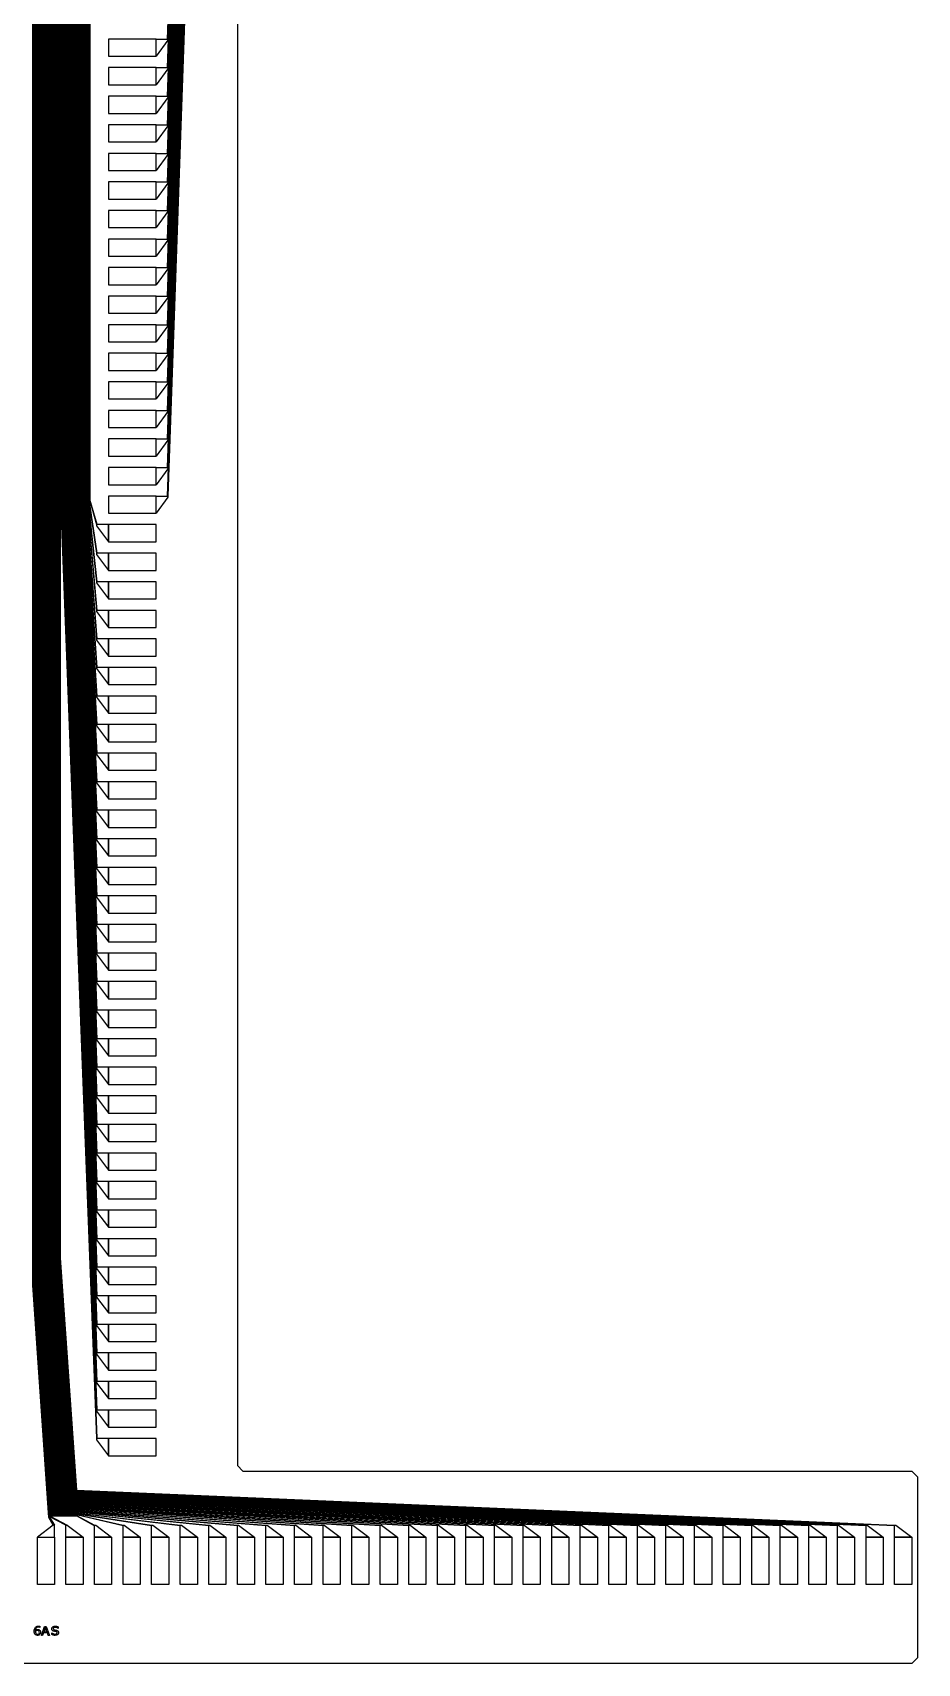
# Model space of a CAD drawing. Header units: inches. Extents: x 106592 to 209533, y 57057 to 74911.
# Drawn here: x 183288 to 186434, y 57278 to 63079 of the extents above; entities that cross this region are included whole.
import ezdxf

# ---------------------------------------------------------------- set-up
doc = ezdxf.new("R2010")
doc.units = ezdxf.units.IN
doc.header["$MEASUREMENT"] = 0
for name, color, linetype in [('metal', 221, 'Continuous'), ('nitride window', 40, 'Continuous'), ('profile', 140, 'Continuous')]:
    doc.layers.add(name, color=color, linetype=linetype)

msp = doc.modelspace()

# ---------------------------------------------------------------- linework, layer by layer
at = {"layer": 'metal'}
for points in [[(183290.3, 58721.4), (183288.7, 58721.4), (183288.7, 68021.4), (183290.3, 68021.4)], [(183293.5, 58721.4), (183291.9, 58721.4), (183291.9, 68021.4), (183293.5, 68021.4)], [(183296.7, 58721.4), (183295.1, 58721.4), (183295.1, 68021.4), (183296.7, 68021.4)], [(183299.9, 58721.4), (183298.3, 58721.4), (183298.3, 68021.4), (183299.9, 68021.4)], [(183303.1, 58721.4), (183301.5, 58721.4), (183301.5, 68021.4), (183303.1, 68021.4)], [(183306.3, 58721.4), (183304.7, 58721.4), (183304.7, 68021.4), (183306.3, 68021.4)], [(183309.5, 58721.4), (183307.9, 58721.4), (183307.9, 68021.4), (183309.5, 68021.4)], [(183312.7, 58721.4), (183311.1, 58721.4), (183311.1, 68021.4), (183312.7, 68021.4)], [(183315.9, 58721.4), (183314.3, 58721.4), (183314.3, 68021.4), (183315.9, 68021.4)], [(183319.1, 58721.4), (183317.5, 58721.4), (183317.5, 68021.4), (183319.1, 68021.4)], [(183322.3, 58721.4), (183320.7, 58721.4), (183320.7, 68021.4), (183322.3, 68021.4)], [(183325.5, 58721.4), (183323.9, 58721.4), (183323.9, 68021.4), (183325.5, 68021.4)], [(183328.7, 58721.4), (183327.1, 58721.4), (183327.1, 68021.4), (183328.7, 68021.4)], [(183331.9, 58721.4), (183330.3, 58721.4), (183330.3, 68021.4), (183331.9, 68021.4)], [(183335.1, 58721.4), (183333.5, 58721.4), (183333.5, 68021.4), (183335.1, 68021.4)], [(183338.3, 58721.4), (183336.7, 58721.4), (183336.7, 68021.4), (183338.3, 68021.4)], [(183341.5, 58721.4), (183339.9, 58721.4), (183339.9, 68021.4), (183341.5, 68021.4)], [(183344.7, 58721.4), (183343.1, 58721.4), (183343.1, 68021.4), (183344.7, 68021.4)], [(183347.9, 58721.4), (183346.3, 58721.4), (183346.3, 68021.4), (183347.9, 68021.4)], [(183351.1, 58721.4), (183349.5, 58721.4), (183349.5, 68021.4), (183351.1, 68021.4)], [(183354.3, 58721.4), (183352.7, 58721.4), (183352.7, 68021.4), (183354.3, 68021.4)], [(183357.5, 58721.4), (183355.9, 58721.4), (183355.9, 68021.4), (183357.5, 68021.4)], [(183360.7, 58721.4), (183359.1, 58721.4), (183359.1, 68021.4), (183360.7, 68021.4)], [(183363.9, 58721.4), (183362.3, 58721.4), (183362.3, 68021.4), (183363.9, 68021.4)], [(183367.1, 58721.4), (183365.5, 58721.4), (183365.5, 68021.4), (183367.1, 68021.4)], [(183370.3, 58721.4), (183368.7, 58721.4), (183368.7, 68021.4), (183370.3, 68021.4)], [(183373.5, 58721.4), (183371.9, 58721.4), (183371.9, 68021.4), (183373.5, 68021.4)], [(183376.7, 58721.4), (183375.1, 58721.4), (183375.1, 68021.4), (183376.7, 68021.4)], [(183379.9, 58721.4), (183378.3, 58721.4), (183378.3, 68021.4), (183379.9, 68021.4)], [(183383.1, 58721.4), (183381.5, 58721.4), (183381.5, 68021.4), (183383.1, 68021.4)], [(183386.3, 58721.4), (183384.7, 58721.4), (183384.7, 68021.4), (183386.3, 68021.4)], [(183389.5, 61418.7), (183387.9, 61418.7), (183387.9, 68021.4), (183389.5, 68021.4)], [(183392.7, 61418.7), (183391.1, 61418.7), (183391.1, 68021.4), (183392.7, 68021.4)], [(183395.9, 61418.7), (183394.3, 61418.7), (183394.3, 68021.4), (183395.9, 68021.4)], [(183399.1, 61418.7), (183397.5, 61418.7), (183397.5, 68021.4), (183399.1, 68021.4)], [(183402.3, 61418.7), (183400.7, 61418.7), (183400.7, 68021.4), (183402.3, 68021.4)], [(183405.5, 61418.7), (183403.9, 61418.7), (183403.9, 68021.4), (183405.5, 68021.4)], [(183408.7, 61418.7), (183407.1, 61418.7), (183407.1, 68021.4), (183408.7, 68021.4)], [(183411.9, 61418.7), (183410.3, 61418.7), (183410.3, 68021.4), (183411.9, 68021.4)], [(183415.1, 61418.7), (183413.5, 61418.7), (183413.5, 68021.4), (183415.1, 68021.4)], [(183418.3, 61418.7), (183416.7, 61418.7), (183416.7, 68021.4), (183418.3, 68021.4)], [(183421.5, 61418.7), (183419.9, 61418.7), (183419.9, 68021.4), (183421.5, 68021.4)], [(183424.7, 61418.7), (183423.1, 61418.7), (183423.1, 68021.4), (183424.7, 68021.4)], [(183427.9, 61418.7), (183426.3, 61418.7), (183426.3, 68021.4), (183427.9, 68021.4)], [(183431.1, 61418.7), (183429.5, 61418.7), (183429.5, 68021.4), (183431.1, 68021.4)], [(183434.3, 61418.7), (183432.7, 61418.7), (183432.7, 68021.4), (183434.3, 68021.4)], [(183437.5, 61418.7), (183435.9, 61418.7), (183435.9, 68021.4), (183437.5, 68021.4)], [(183440.7, 61418.7), (183439.1, 61418.7), (183439.1, 68021.4), (183440.7, 68021.4)], [(183443.9, 61418.7), (183442.3, 61418.7), (183442.3, 68021.4), (183443.9, 68021.4)], [(183447.1, 61418.7), (183445.5, 61418.7), (183445.5, 68021.4), (183447.1, 68021.4)], [(183450.3, 61418.7), (183448.7, 61418.7), (183448.7, 68021.4), (183450.3, 68021.4)], [(183453.5, 61418.7), (183451.9, 61418.7), (183451.9, 68021.4), (183453.5, 68021.4)], [(183456.7, 61418.7), (183455.1, 61418.7), (183455.1, 68021.4), (183456.7, 68021.4)], [(183459.9, 61418.7), (183458.3, 61418.7), (183458.3, 68021.4), (183459.9, 68021.4)], [(183463.1, 61418.7), (183461.5, 61418.7), (183461.5, 68021.4), (183463.1, 68021.4)], [(183466.3, 61418.7), (183464.7, 61418.7), (183464.7, 68021.4), (183466.3, 68021.4)], [(183469.5, 61418.7), (183467.9, 61418.7), (183467.9, 68021.4), (183469.5, 68021.4)], [(183472.7, 61418.7), (183471.1, 61418.7), (183471.1, 68021.4), (183472.7, 68021.4)], [(183475.9, 61418.7), (183474.3, 61418.7), (183474.3, 68021.4), (183475.9, 68021.4)], [(183479.1, 61418.7), (183477.5, 61418.7), (183477.5, 68021.4), (183479.1, 68021.4)], [(183482.3, 61418.7), (183480.7, 61418.7), (183480.7, 68021.4), (183482.3, 68021.4)], [(183485.5, 61418.7), (183483.9, 61418.7), (183483.9, 68021.4), (183485.5, 68021.4)], [(183488.7, 61418.7), (183487.1, 61418.7), (183487.1, 68021.4), (183488.7, 68021.4)], [(183491.9, 61418.7), (183490.3, 61418.7), (183490.3, 68021.4), (183491.9, 68021.4)], [(183962.6, 67921.4), (183964.2, 67921.4), (183769.5, 62446.7), (183767.3, 62446.7)], [(183769.5, 62548.3), (183767.3, 62548.3), (183959.4, 67921.4), (183961, 67921.4)], [(183956.2, 67921.4), (183957.8, 67921.4), (183769.5, 62649.9), (183767.3, 62649.9)], [(183769.5, 62751.5), (183767.3, 62751.5), (183953, 67921.4), (183954.6, 67921.4)], [(183769.5, 62853.1), (183767.3, 62853.1), (183949.8, 67921.4), (183951.4, 67921.4)], [(183946.6, 67921.4), (183948.2, 67921.4), (183769.5, 62954.7), (183767.3, 62954.7)], [(183965.8, 67921.4), (183967.4, 67921.4), (183769.5, 62345.1), (183767.3, 62345.1)], [(183969, 67921.4), (183970.6, 67921.4), (183769.5, 62243.5), (183767.3, 62243.5)], [(183994.6, 67921.4), (183996.2, 67921.4), (183769.5, 61430.7), (183767.3, 61430.7)], [(183991.4, 67921.4), (183993, 67921.4), (183769.5, 61532.3), (183767.3, 61532.3)], [(183972.2, 67921.4), (183973.8, 67921.4), (183769.5, 62141.9), (183767.3, 62141.9)], [(183769.5, 62040.3), (183767.3, 62040.3), (183975.4, 67921.4), (183977, 67921.4)], [(183769.5, 61938.7), (183767.3, 61938.7), (183978.6, 67921.4), (183980.2, 67921.4)], [(183981.8, 67921.4), (183983.4, 67921.4), (183769.5, 61837.1), (183767.3, 61837.1)], [(183769.5, 61735.5), (183767.3, 61735.5), (183985, 67921.4), (183986.6, 67921.4)], [(183988.2, 67921.4), (183989.8, 67921.4), (183769.5, 61633.9), (183767.3, 61633.9)], [(183943.4, 67921.4), (183945, 67921.4), (183769.5, 63056.3), (183767.3, 63056.3)], [(183727.1, 63056.3), (183557.8, 63056.3), (183557.8, 62995.4), (183727.1, 62995.4)], [(183727.1, 62995.4), (183727.1, 63056.3), (183769.5, 63056.3), (183769.5, 63052.1), (183727.1, 62995.4)], [(183727.1, 62954.7), (183557.8, 62954.7), (183557.8, 62893.8), (183727.1, 62893.8)], [(183727.1, 62893.8), (183727.1, 62954.7), (183769.5, 62954.7), (183769.5, 62950.5), (183727.1, 62893.8)], [(183727.1, 62853.1), (183557.8, 62853.1), (183557.8, 62792.2), (183727.1, 62792.2)], [(183727.1, 62792.2), (183727.1, 62853.1), (183769.5, 62853.1), (183769.5, 62848.9), (183727.1, 62792.2)], [(183727.1, 62751.5), (183557.8, 62751.5), (183557.8, 62690.6), (183727.1, 62690.6)], [(183727.1, 62690.6), (183727.1, 62751.5), (183769.5, 62751.5), (183769.5, 62747.3), (183727.1, 62690.6)], [(183727.1, 62649.9), (183557.8, 62649.9), (183557.8, 62588.9), (183727.1, 62588.9)], [(183727.1, 62588.9), (183727.1, 62649.9), (183769.5, 62649.9), (183769.5, 62645.7), (183727.1, 62588.9)], [(183727.1, 62548.3), (183557.8, 62548.3), (183557.8, 62487.3), (183727.1, 62487.3)], [(183727.1, 62487.3), (183727.1, 62548.3), (183769.5, 62548.3), (183769.5, 62544.1), (183727.1, 62487.3)], [(183727.1, 62446.7), (183557.8, 62446.7), (183557.8, 62385.7), (183727.1, 62385.7)], [(183727.1, 62385.7), (183727.1, 62446.7), (183769.5, 62446.7), (183769.5, 62442.5), (183727.1, 62385.7)], [(183727.1, 62345.1), (183557.8, 62345.1), (183557.8, 62284.1), (183727.1, 62284.1)], [(183727.1, 62284.1), (183727.1, 62345.1), (183769.5, 62345.1), (183769.5, 62340.9), (183727.1, 62284.1)], [(183727.1, 62243.5), (183557.8, 62243.5), (183557.8, 62182.5), (183727.1, 62182.5)], [(183727.1, 62182.5), (183727.1, 62243.5), (183769.5, 62243.5), (183769.5, 62239.3), (183727.1, 62182.5)], [(183727.1, 62141.9), (183557.8, 62141.9), (183557.8, 62080.9), (183727.1, 62080.9)], [(183727.1, 62080.9), (183727.1, 62141.9), (183769.5, 62141.9), (183769.5, 62137.7), (183727.1, 62080.9)], [(183727.1, 62040.3), (183557.8, 62040.3), (183557.8, 61979.3), (183727.1, 61979.3)], [(183727.1, 61979.3), (183727.1, 62040.3), (183769.5, 62040.3), (183769.5, 62036.1), (183727.1, 61979.3)], [(183727.1, 61938.7), (183557.8, 61938.7), (183557.8, 61877.7), (183727.1, 61877.7)], [(183727.1, 61877.7), (183727.1, 61938.7), (183769.5, 61938.7), (183769.5, 61934.5), (183727.1, 61877.7)], [(183727.1, 61837.1), (183557.8, 61837.1), (183557.8, 61776.1), (183727.1, 61776.1)], [(183727.1, 61776.1), (183727.1, 61837.1), (183769.5, 61837.1), (183769.5, 61832.8), (183727.1, 61776.1)], [(183727.1, 61735.5), (183557.8, 61735.5), (183557.8, 61674.5), (183727.1, 61674.5)], [(183727.1, 61674.5), (183727.1, 61735.5), (183769.5, 61735.5), (183769.5, 61731.2), (183727.1, 61674.5)], [(183727.1, 61633.9), (183557.8, 61633.9), (183557.8, 61572.9), (183727.1, 61572.9)], [(183727.1, 61572.9), (183727.1, 61633.9), (183769.5, 61633.9), (183769.5, 61629.6), (183727.1, 61572.9)], [(183727.1, 61532.3), (183557.8, 61532.3), (183557.8, 61471.3), (183727.1, 61471.3)], [(183727.1, 61471.3), (183727.1, 61532.3), (183769.5, 61532.3), (183769.5, 61528), (183727.1, 61471.3)], [(183389.5, 61418.7), (183387.9, 61418.7), (183515.4, 58077.7), (183517.6, 58077.7)], [(183392.7, 61418.7), (183391.1, 61418.7), (183515.4, 58179.3), (183517.6, 58179.3)], [(183395.9, 61418.7), (183394.3, 61418.7), (183515.4, 58280.9), (183517.6, 58280.9)], [(183399.1, 61418.7), (183397.5, 61418.7), (183515.4, 58382.5), (183517.6, 58382.5)], [(183515.4, 58484.1), (183517.6, 58484.1), (183402.3, 61418.7), (183400.7, 61418.7)], [(183405.5, 61418.7), (183403.9, 61418.7), (183515.4, 58585.8), (183517.6, 58585.8)], [(183515.4, 58687.4), (183517.6, 58687.4), (183408.7, 61418.7), (183407.1, 61418.7)], [(183515.4, 58789), (183517.6, 58789), (183411.9, 61418.7), (183410.3, 61418.7)], [(183415.1, 61418.7), (183413.5, 61418.7), (183515.4, 58890.6), (183517.6, 58890.6)], [(183418.3, 61418.7), (183416.7, 61418.7), (183515.4, 58992.2), (183517.6, 58992.2)], [(183421.5, 61418.7), (183419.9, 61418.7), (183515.4, 59093.8), (183517.6, 59093.8)], [(183424.7, 61418.7), (183423.1, 61418.7), (183515.4, 59195.4), (183517.6, 59195.4)], [(183515.4, 59297), (183517.6, 59297), (183427.9, 61418.7), (183426.3, 61418.7)], [(183431.1, 61418.7), (183429.5, 61418.7), (183515.4, 59398.6), (183517.6, 59398.6)], [(183515.4, 59500.2), (183517.6, 59500.2), (183434.3, 61418.7), (183432.7, 61418.7)], [(183515.4, 59601.8), (183517.6, 59601.8), (183437.5, 61418.7), (183435.9, 61418.7)], [(183440.7, 61418.7), (183439.1, 61418.7), (183515.4, 59703.4), (183517.6, 59703.4)], [(183443.9, 61418.7), (183442.3, 61418.7), (183515.4, 59805), (183517.6, 59805)], [(183447.1, 61418.7), (183445.5, 61418.7), (183515.4, 59906.6), (183517.6, 59906.6)], [(183450.3, 61418.7), (183448.7, 61418.7), (183515.4, 60008.2), (183517.6, 60008.2)], [(183515.4, 60109.8), (183517.6, 60109.8), (183453.5, 61418.7), (183451.9, 61418.7)], [(183456.7, 61418.7), (183455.1, 61418.7), (183515.4, 60211.4), (183517.6, 60211.4)], [(183515.4, 60313), (183517.6, 60313), (183459.9, 61418.7), (183458.3, 61418.7)], [(183515.4, 60414.6), (183517.6, 60414.6), (183463.1, 61418.7), (183461.5, 61418.7)], [(183466.3, 61418.7), (183464.7, 61418.7), (183515.4, 60516.2), (183517.6, 60516.2)], [(183469.5, 61418.7), (183467.9, 61418.7), (183515.4, 60617.8), (183517.6, 60617.8)], [(183472.7, 61418.7), (183471.1, 61418.7), (183515.4, 60719.4), (183517.6, 60719.4)], [(183475.9, 61418.7), (183474.3, 61418.7), (183515.4, 60821), (183517.6, 60821)], [(183515.4, 60922.6), (183517.6, 60922.6), (183479.1, 61418.7), (183477.5, 61418.7)], [(183482.3, 61418.7), (183480.7, 61418.7), (183515.4, 61024.2), (183517.6, 61024.2)], [(183515.4, 61125.9), (183517.6, 61125.9), (183485.5, 61418.7), (183483.9, 61418.7)], [(183515.4, 61227.5), (183517.6, 61227.5), (183488.7, 61418.7), (183487.1, 61418.7)], [(183491.9, 61418.7), (183490.3, 61418.7), (183515.4, 61329.1), (183517.6, 61329.1)], [(183727.1, 61430.7), (183557.8, 61430.7), (183557.8, 61369.7), (183727.1, 61369.7)], [(183727.1, 61369.7), (183727.1, 61430.7), (183769.5, 61430.7), (183769.5, 61426.4), (183727.1, 61369.7)], [(183557.8, 61268.1), (183557.8, 61329.1), (183515.4, 61329.1), (183515.4, 61324.8), (183557.8, 61268.1)], [(183727.1, 61329.1), (183557.8, 61329.1), (183557.8, 61268.1), (183727.1, 61268.1)], [(183557.8, 61166.5), (183557.8, 61227.5), (183515.4, 61227.5), (183515.4, 61223.2), (183557.8, 61166.5)], [(183727.1, 61227.5), (183557.8, 61227.5), (183557.8, 61166.5), (183727.1, 61166.5)], [(183557.8, 61064.9), (183557.8, 61125.9), (183515.4, 61125.9), (183515.4, 61121.6), (183557.8, 61064.9)], [(183727.1, 61125.9), (183557.8, 61125.9), (183557.8, 61064.9), (183727.1, 61064.9)], [(183557.8, 60963.3), (183557.8, 61024.2), (183515.4, 61024.2), (183515.4, 61020), (183557.8, 60963.3)], [(183727.1, 61024.2), (183557.8, 61024.2), (183557.8, 60963.3), (183727.1, 60963.3)], [(183557.8, 60861.7), (183557.8, 60922.6), (183515.4, 60922.6), (183515.4, 60918.4), (183557.8, 60861.7)], [(183727.1, 60922.6), (183557.8, 60922.6), (183557.8, 60861.7), (183727.1, 60861.7)], [(183557.8, 60760.1), (183557.8, 60821), (183515.4, 60821), (183515.4, 60816.8), (183557.8, 60760.1)], [(183727.1, 60821), (183557.8, 60821), (183557.8, 60760.1), (183727.1, 60760.1)], [(183557.8, 60658.5), (183557.8, 60719.4), (183515.4, 60719.4), (183515.4, 60715.2), (183557.8, 60658.5)], [(183727.1, 60719.4), (183557.8, 60719.4), (183557.8, 60658.5), (183727.1, 60658.5)], [(183557.8, 60556.9), (183557.8, 60617.8), (183515.4, 60617.8), (183515.4, 60613.6), (183557.8, 60556.9)], [(183727.1, 60617.8), (183557.8, 60617.8), (183557.8, 60556.9), (183727.1, 60556.9)], [(183557.8, 60455.3), (183557.8, 60516.2), (183515.4, 60516.2), (183515.4, 60512), (183557.8, 60455.3)], [(183727.1, 60516.2), (183557.8, 60516.2), (183557.8, 60455.3), (183727.1, 60455.3)], [(183557.8, 60353.7), (183557.8, 60414.6), (183515.4, 60414.6), (183515.4, 60410.4), (183557.8, 60353.7)], [(183727.1, 60414.6), (183557.8, 60414.6), (183557.8, 60353.7), (183727.1, 60353.7)], [(183557.8, 60252.1), (183557.8, 60313), (183515.4, 60313), (183515.4, 60308.8), (183557.8, 60252.1)], [(183727.1, 60313), (183557.8, 60313), (183557.8, 60252.1), (183727.1, 60252.1)], [(183557.8, 60150.5), (183557.8, 60211.4), (183515.4, 60211.4), (183515.4, 60207.2), (183557.8, 60150.5)], [(183727.1, 60211.4), (183557.8, 60211.4), (183557.8, 60150.5), (183727.1, 60150.5)], [(183557.8, 60048.8), (183557.8, 60109.8), (183515.4, 60109.8), (183515.4, 60105.6), (183557.8, 60048.8)], [(183727.1, 60109.8), (183557.8, 60109.8), (183557.8, 60048.8), (183727.1, 60048.8)], [(183557.8, 59947.2), (183557.8, 60008.2), (183515.4, 60008.2), (183515.4, 60004), (183557.8, 59947.2)], [(183727.1, 60008.2), (183557.8, 60008.2), (183557.8, 59947.2), (183727.1, 59947.2)], [(183557.8, 59845.6), (183557.8, 59906.6), (183515.4, 59906.6), (183515.4, 59902.4), (183557.8, 59845.6)], [(183727.1, 59906.6), (183557.8, 59906.6), (183557.8, 59845.6), (183727.1, 59845.6)], [(183557.8, 59744), (183557.8, 59805), (183515.4, 59805), (183515.4, 59800.8), (183557.8, 59744)], [(183727.1, 59805), (183557.8, 59805), (183557.8, 59744), (183727.1, 59744)], [(183557.8, 59642.4), (183557.8, 59703.4), (183515.4, 59703.4), (183515.4, 59699.2), (183557.8, 59642.4)], [(183727.1, 59703.4), (183557.8, 59703.4), (183557.8, 59642.4), (183727.1, 59642.4)], [(183557.8, 59540.8), (183557.8, 59601.8), (183515.4, 59601.8), (183515.4, 59597.6), (183557.8, 59540.8)], [(183727.1, 59601.8), (183557.8, 59601.8), (183557.8, 59540.8), (183727.1, 59540.8)], [(183557.8, 59439.2), (183557.8, 59500.2), (183515.4, 59500.2), (183515.4, 59496), (183557.8, 59439.2)], [(183727.1, 59500.2), (183557.8, 59500.2), (183557.8, 59439.2), (183727.1, 59439.2)], [(183557.8, 59337.6), (183557.8, 59398.6), (183515.4, 59398.6), (183515.4, 59394.4), (183557.8, 59337.6)], [(183727.1, 59398.6), (183557.8, 59398.6), (183557.8, 59337.6), (183727.1, 59337.6)], [(183557.8, 59236), (183557.8, 59297), (183515.4, 59297), (183515.4, 59292.7), (183557.8, 59236)], [(183727.1, 59297), (183557.8, 59297), (183557.8, 59236), (183727.1, 59236)], [(183557.8, 59134.4), (183557.8, 59195.4), (183515.4, 59195.4), (183515.4, 59191.1), (183557.8, 59134.4)], [(183727.1, 59195.4), (183557.8, 59195.4), (183557.8, 59134.4), (183727.1, 59134.4)], [(183557.8, 59032.8), (183557.8, 59093.8), (183515.4, 59093.8), (183515.4, 59089.5), (183557.8, 59032.8)], [(183727.1, 59093.8), (183557.8, 59093.8), (183557.8, 59032.8), (183727.1, 59032.8)], [(183557.8, 58931.2), (183557.8, 58992.2), (183515.4, 58992.2), (183515.4, 58987.9), (183557.8, 58931.2)], [(183727.1, 58992.2), (183557.8, 58992.2), (183557.8, 58931.2), (183727.1, 58931.2)], [(183557.8, 58829.6), (183557.8, 58890.6), (183515.4, 58890.6), (183515.4, 58886.3), (183557.8, 58829.6)], [(183727.1, 58890.6), (183557.8, 58890.6), (183557.8, 58829.6), (183727.1, 58829.6)], [(183557.8, 58728), (183557.8, 58789), (183515.4, 58789), (183515.4, 58784.7), (183557.8, 58728)], [(183727.1, 58789), (183557.8, 58789), (183557.8, 58728), (183727.1, 58728)], [(183347.8, 57798.3), (183346.2, 57796.7), (183288.7, 58623.8), (183288.7, 58721.4), (183290.3, 58721.4), (183290.3, 58625.4)], [(183351, 57801.5), (183349.4, 57799.9), (183291.9, 58627), (183291.9, 58721.4), (183293.5, 58721.4), (183293.5, 58628.6)], [(183352.6, 57803.1), (183443.8, 57803.1), (183443.8, 57804.7), (183354.2, 57804.7), (183296.7, 58631.8), (183296.7, 58721.4), (183295.1, 58721.4), (183295.1, 58630.2)], [(183357.4, 57807.9), (183443.8, 57807.9), (183443.8, 57806.3), (183355.8, 57806.3), (183298.3, 58633.4), (183298.3, 58721.4), (183299.9, 58721.4), (183299.9, 58635)], [(183359, 57809.5), (183443.8, 57809.5), (183443.8, 57811.1), (183360.6, 57811.1), (183303.1, 58638.2), (183303.1, 58721.4), (183301.5, 58721.4), (183301.5, 58636.6)], [(183362.2, 57812.7), (183443.8, 57812.7), (183443.8, 57814.3), (183363.8, 57814.3), (183306.3, 58641.4), (183306.3, 58721.4), (183304.7, 58721.4), (183304.7, 58639.8)], [(183365.4, 57815.9), (183443.8, 57815.9), (183443.8, 57817.5), (183367, 57817.5), (183309.5, 58644.6), (183309.5, 58721.4), (183307.9, 58721.4), (183307.9, 58643)], [(183370.2, 57820.7), (183443.8, 57820.7), (183443.8, 57819.1), (183368.6, 57819.1), (183311.1, 58646.2), (183311.1, 58721.4), (183312.7, 58721.4), (183312.7, 58647.8)], [(183371.8, 57822.3), (183443.8, 57822.3), (183443.8, 57823.9), (183373.4, 57823.9), (183315.9, 58651), (183315.9, 58721.4), (183314.3, 58721.4), (183314.3, 58649.4)], [(183375, 57825.5), (183443.8, 57825.5), (183443.8, 57827.1), (183376.6, 57827.1), (183319.1, 58654.2), (183319.1, 58721.4), (183317.5, 58721.4), (183317.5, 58652.6)], [(183379.8, 57830.3), (183443.8, 57830.3), (183443.8, 57828.7), (183378.2, 57828.7), (183320.7, 58655.8), (183320.7, 58721.4), (183322.3, 58721.4), (183322.3, 58657.4)], [(183381.4, 57831.9), (183443.8, 57831.9), (183443.8, 57833.5), (183383, 57833.5), (183325.5, 58660.6), (183325.5, 58721.4), (183323.9, 58721.4), (183323.9, 58659)], [(183384.6, 57835.1), (183443.8, 57835.1), (183443.8, 57836.7), (183386.2, 57836.7), (183328.7, 58663.8), (183328.7, 58721.4), (183327.1, 58721.4), (183327.1, 58662.2)], [(183389.4, 57839.9), (183443.8, 57839.9), (183443.8, 57838.3), (183387.8, 57838.3), (183330.3, 58665.4), (183330.3, 58721.4), (183331.9, 58721.4), (183331.9, 58667)], [(183391, 57841.5), (183443.8, 57841.5), (183443.8, 57843.1), (183392.6, 57843.1), (183335.1, 58670.2), (183335.1, 58721.4), (183333.5, 58721.4), (183333.5, 58668.6)], [(183394.2, 57844.7), (183443.8, 57844.7), (183443.8, 57846.3), (183395.8, 57846.3), (183338.3, 58673.4), (183338.3, 58721.4), (183336.7, 58721.4), (183336.7, 58671.8)], [(183399, 57849.5), (183443.8, 57849.5), (183443.8, 57847.9), (183397.4, 57847.9), (183339.9, 58675), (183339.9, 58721.4), (183341.5, 58721.4), (183341.5, 58676.6)], [(183400.6, 57851.1), (183443.8, 57851.1), (183443.8, 57852.7), (183402.2, 57852.7), (183344.7, 58679.8), (183344.7, 58721.4), (183343.1, 58721.4), (183343.1, 58678.2)], [(183403.8, 57854.3), (183443.8, 57854.3), (183443.8, 57855.9), (183405.4, 57855.9), (183347.9, 58683), (183347.9, 58721.4), (183346.3, 58721.4), (183346.3, 58681.4)], [(183408.6, 57859.1), (183443.8, 57859.1), (183443.8, 57857.5), (183407, 57857.5), (183349.5, 58684.6), (183349.5, 58721.4), (183351.1, 58721.4), (183351.1, 58686.2)], [(183410.2, 57860.7), (183443.8, 57860.7), (183443.8, 57862.3), (183411.8, 57862.3), (183354.3, 58689.4), (183354.3, 58721.4), (183352.7, 58721.4), (183352.7, 58687.8)], [(183413.4, 57863.9), (183443.8, 57863.9), (183443.8, 57865.5), (183415, 57865.5), (183357.5, 58692.6), (183357.5, 58721.4), (183355.9, 58721.4), (183355.9, 58691)], [(183418.2, 57868.7), (183443.8, 57868.7), (183443.8, 57867.1), (183416.6, 57867.1), (183359.1, 58694.2), (183359.1, 58721.4), (183360.7, 58721.4), (183360.7, 58695.8)], [(183419.8, 57870.3), (183443.8, 57870.3), (183443.8, 57871.9), (183421.4, 57871.9), (183363.9, 58699), (183363.9, 58721.4), (183362.3, 58721.4), (183362.3, 58697.4)], [(183423, 57873.5), (183443.8, 57873.5), (183443.8, 57875.1), (183424.6, 57875.1), (183367.1, 58702.2), (183367.1, 58721.4), (183365.5, 58721.4), (183365.5, 58700.6)], [(183427.8, 57878.3), (183443.8, 57878.3), (183443.8, 57876.7), (183426.2, 57876.7), (183368.7, 58703.8), (183368.7, 58721.4), (183370.3, 58721.4), (183370.3, 58705.4)], [(183429.4, 57879.9), (183443.8, 57879.9), (183443.8, 57881.5), (183431, 57881.5), (183373.5, 58708.6), (183373.5, 58721.4), (183371.9, 58721.4), (183371.9, 58707)], [(183432.6, 57883.1), (183443.8, 57883.1), (183443.8, 57884.7), (183434.2, 57884.7), (183376.7, 58711.8), (183376.7, 58721.4), (183375.1, 58721.4), (183375.1, 58710.2)], [(183437.4, 57887.9), (183443.8, 57887.9), (183443.8, 57886.3), (183435.8, 57886.3), (183378.3, 58713.4), (183378.3, 58721.4), (183379.9, 58721.4), (183379.9, 58715)], [(183439, 57889.5), (183443.8, 57889.5), (183443.8, 57891.1), (183440.6, 57891.1), (183383.1, 58718.2), (183383.1, 58721.4), (183381.5, 58721.4), (183381.5, 58716.6)], [(183443.8, 57894.3), (183443.8, 57892.7), (183442.2, 57892.7), (183384.7, 58719.8), (183384.7, 58721.4), (183386.3, 58721.4), (183443.8, 57894.3)], [(183557.8, 58626.4), (183557.8, 58687.4), (183515.4, 58687.4), (183515.4, 58683.1), (183557.8, 58626.4)], [(183727.1, 58687.4), (183557.8, 58687.4), (183557.8, 58626.4), (183727.1, 58626.4)], [(183557.8, 58524.8), (183557.8, 58585.8), (183515.4, 58585.8), (183515.4, 58581.5), (183557.8, 58524.8)], [(183727.1, 58585.8), (183557.8, 58585.8), (183557.8, 58524.8), (183727.1, 58524.8)], [(183557.8, 58423.2), (183557.8, 58484.1), (183515.4, 58484.1), (183515.4, 58479.9), (183557.8, 58423.2)], [(183727.1, 58484.1), (183557.8, 58484.1), (183557.8, 58423.2), (183727.1, 58423.2)], [(183557.8, 58321.6), (183557.8, 58382.5), (183515.4, 58382.5), (183515.4, 58378.3), (183557.8, 58321.6)], [(183727.1, 58382.5), (183557.8, 58382.5), (183557.8, 58321.6), (183727.1, 58321.6)], [(183557.8, 58220), (183557.8, 58280.9), (183515.4, 58280.9), (183515.4, 58276.7), (183557.8, 58220)], [(183727.1, 58280.9), (183557.8, 58280.9), (183557.8, 58220), (183727.1, 58220)], [(183557.8, 58118.4), (183557.8, 58179.3), (183515.4, 58179.3), (183515.4, 58175.1), (183557.8, 58118.4)], [(183727.1, 58179.3), (183557.8, 58179.3), (183557.8, 58118.4), (183727.1, 58118.4)], [(183557.8, 58016.8), (183557.8, 58077.7), (183515.4, 58077.7), (183515.4, 58073.5), (183557.8, 58016.8)], [(183727.1, 58077.7), (183557.8, 58077.7), (183557.8, 58016.8), (183727.1, 58016.8)], [(183443.8, 57892.7), (183443.8, 57894.3), (186353.2, 57769.9), (186353.2, 57767.8)], [(183443.8, 57889.5), (183443.8, 57891.1), (186251.5, 57769.9), (186251.5, 57767.8)], [(183443.8, 57886.3), (183443.8, 57887.9), (186149.9, 57769.9), (186149.9, 57767.8)], [(186048.3, 57769.9), (186048.3, 57767.8), (183443.8, 57883.1), (183443.8, 57884.7)], [(183443.8, 57879.9), (183443.8, 57881.5), (185946.7, 57769.9), (185946.7, 57767.8)], [(185845.1, 57769.9), (185845.1, 57767.8), (183443.8, 57876.7), (183443.8, 57878.3)], [(185743.5, 57769.9), (185743.5, 57767.8), (183443.8, 57873.5), (183443.8, 57875.1)], [(183443.8, 57870.3), (183443.8, 57871.9), (185641.9, 57769.9), (185641.9, 57767.8)], [(183443.8, 57867.1), (183443.8, 57868.7), (185540.3, 57769.9), (185540.3, 57767.8)], [(183443.8, 57863.9), (183443.8, 57865.5), (185438.7, 57769.9), (185438.7, 57767.8)], [(183443.8, 57860.7), (183443.8, 57862.3), (185337.1, 57769.9), (185337.1, 57767.8)], [(185235.5, 57769.9), (185235.5, 57767.8), (183443.8, 57857.5), (183443.8, 57859.1)], [(183443.8, 57854.3), (183443.8, 57855.9), (185133.9, 57769.9), (185133.9, 57767.8)], [(185032.3, 57769.9), (185032.3, 57767.8), (183443.8, 57851.1), (183443.8, 57852.7)], [(184930.7, 57769.9), (184930.7, 57767.8), (183443.8, 57847.9), (183443.8, 57849.5)], [(183443.8, 57844.7), (183443.8, 57846.3), (184829.1, 57769.9), (184829.1, 57767.8)], [(183443.8, 57841.5), (183443.8, 57843.1), (184727.5, 57769.9), (184727.5, 57767.8)], [(183443.8, 57838.3), (183443.8, 57839.9), (184625.9, 57769.9), (184625.9, 57767.8)], [(183361.8, 57769.9), (183346.2, 57796.7), (183347.8, 57798.3), (183366, 57769.9)], [(183410.9, 57769.9), (183406.6, 57769.9), (183349.4, 57799.9), (183351, 57801.5)], [(183443.8, 57835.1), (183443.8, 57836.7), (184524.3, 57769.9), (184524.3, 57767.8)], [(184422.7, 57769.9), (184422.7, 57767.8), (183443.8, 57831.9), (183443.8, 57833.5)], [(183443.8, 57828.7), (183443.8, 57830.3), (184321.1, 57769.9), (184321.1, 57767.8)], [(184219.5, 57769.9), (184219.5, 57767.8), (183443.8, 57825.5), (183443.8, 57827.1)], [(184117.9, 57769.9), (184117.9, 57767.8), (183443.8, 57822.3), (183443.8, 57823.9)], [(183443.8, 57819.1), (183443.8, 57820.7), (184016.3, 57769.9), (184016.3, 57767.8)], [(183443.8, 57815.9), (183443.8, 57817.5), (183914.7, 57769.9), (183914.7, 57767.8)], [(183443.8, 57812.7), (183443.8, 57814.3), (183813.1, 57769.9), (183813.1, 57767.8)], [(183443.8, 57809.5), (183443.8, 57811.1), (183711.4, 57769.9), (183711.4, 57767.8)], [(183609.8, 57769.9), (183609.8, 57767.8), (183443.8, 57806.3), (183443.8, 57807.9)], [(183443.8, 57803.1), (183443.8, 57804.7), (183508.2, 57769.9), (183508.2, 57767.8)], [(183305, 57727.6), (183366, 57727.6), (183366, 57769.9), (183361.8, 57769.9), (183305, 57727.6)], [(183305, 57558.3), (183305, 57727.6), (183366, 57727.6), (183366, 57558.3)], [(183467.6, 57727.6), (183406.6, 57727.6), (183406.6, 57769.9), (183410.9, 57769.9), (183467.6, 57727.6)], [(183406.6, 57558.3), (183406.6, 57727.6), (183467.6, 57727.6), (183467.6, 57558.3)], [(183569.2, 57727.6), (183508.2, 57727.6), (183508.2, 57769.9), (183512.5, 57769.9), (183569.2, 57727.6)], [(183508.2, 57558.3), (183508.2, 57727.6), (183569.2, 57727.6), (183569.2, 57558.3)], [(183670.8, 57727.6), (183609.8, 57727.6), (183609.8, 57769.9), (183614.1, 57769.9), (183670.8, 57727.6)], [(183609.8, 57558.3), (183609.8, 57727.6), (183670.8, 57727.6), (183670.8, 57558.3)], [(183772.4, 57727.6), (183711.4, 57727.6), (183711.4, 57769.9), (183715.7, 57769.9), (183772.4, 57727.6)], [(183711.4, 57558.3), (183711.4, 57727.6), (183772.4, 57727.6), (183772.4, 57558.3)], [(183874, 57727.6), (183813.1, 57727.6), (183813.1, 57769.9), (183817.3, 57769.9), (183874, 57727.6)], [(183813.1, 57558.3), (183813.1, 57727.6), (183874, 57727.6), (183874, 57558.3)], [(183975.6, 57727.6), (183914.7, 57727.6), (183914.7, 57769.9), (183918.9, 57769.9), (183975.6, 57727.6)], [(183914.7, 57558.3), (183914.7, 57727.6), (183975.6, 57727.6), (183975.6, 57558.3)], [(184077.2, 57727.6), (184016.3, 57727.6), (184016.3, 57769.9), (184020.5, 57769.9), (184077.2, 57727.6)], [(184016.3, 57558.3), (184016.3, 57727.6), (184077.2, 57727.6), (184077.2, 57558.3)], [(184178.8, 57727.6), (184117.9, 57727.6), (184117.9, 57769.9), (184122.1, 57769.9), (184178.8, 57727.6)], [(184117.9, 57558.3), (184117.9, 57727.6), (184178.8, 57727.6), (184178.8, 57558.3)], [(184280.4, 57727.6), (184219.5, 57727.6), (184219.5, 57769.9), (184223.7, 57769.9), (184280.4, 57727.6)], [(184219.5, 57558.3), (184219.5, 57727.6), (184280.4, 57727.6), (184280.4, 57558.3)], [(184382, 57727.6), (184321.1, 57727.6), (184321.1, 57769.9), (184325.3, 57769.9), (184382, 57727.6)], [(184321.1, 57558.3), (184321.1, 57727.6), (184382, 57727.6), (184382, 57558.3)], [(184483.6, 57727.6), (184422.7, 57727.6), (184422.7, 57769.9), (184426.9, 57769.9), (184483.6, 57727.6)], [(184422.7, 57558.3), (184422.7, 57727.6), (184483.6, 57727.6), (184483.6, 57558.3)], [(184585.2, 57727.6), (184524.3, 57727.6), (184524.3, 57769.9), (184528.5, 57769.9), (184585.2, 57727.6)], [(184524.3, 57558.3), (184524.3, 57727.6), (184585.2, 57727.6), (184585.2, 57558.3)], [(184686.8, 57727.6), (184625.9, 57727.6), (184625.9, 57769.9), (184630.1, 57769.9), (184686.8, 57727.6)], [(184625.9, 57558.3), (184625.9, 57727.6), (184686.8, 57727.6), (184686.8, 57558.3)], [(184788.4, 57727.6), (184727.5, 57727.6), (184727.5, 57769.9), (184731.7, 57769.9), (184788.4, 57727.6)], [(184727.5, 57558.3), (184727.5, 57727.6), (184788.4, 57727.6), (184788.4, 57558.3)], [(184890.1, 57727.6), (184829.1, 57727.6), (184829.1, 57769.9), (184833.3, 57769.9), (184890.1, 57727.6)], [(184829.1, 57558.3), (184829.1, 57727.6), (184890.1, 57727.6), (184890.1, 57558.3)], [(184991.7, 57727.6), (184930.7, 57727.6), (184930.7, 57769.9), (184934.9, 57769.9), (184991.7, 57727.6)], [(184930.7, 57558.3), (184930.7, 57727.6), (184991.7, 57727.6), (184991.7, 57558.3)], [(185093.3, 57727.6), (185032.3, 57727.6), (185032.3, 57769.9), (185036.5, 57769.9), (185093.3, 57727.6)], [(185032.3, 57558.3), (185032.3, 57727.6), (185093.3, 57727.6), (185093.3, 57558.3)], [(185194.9, 57727.6), (185133.9, 57727.6), (185133.9, 57769.9), (185138.1, 57769.9), (185194.9, 57727.6)], [(185133.9, 57558.3), (185133.9, 57727.6), (185194.9, 57727.6), (185194.9, 57558.3)], [(185296.5, 57727.6), (185235.5, 57727.6), (185235.5, 57769.9), (185239.7, 57769.9), (185296.5, 57727.6)], [(185235.5, 57558.3), (185235.5, 57727.6), (185296.5, 57727.6), (185296.5, 57558.3)], [(185398.1, 57727.6), (185337.1, 57727.6), (185337.1, 57769.9), (185341.3, 57769.9), (185398.1, 57727.6)], [(185337.1, 57558.3), (185337.1, 57727.6), (185398.1, 57727.6), (185398.1, 57558.3)], [(185499.7, 57727.6), (185438.7, 57727.6), (185438.7, 57769.9), (185442.9, 57769.9), (185499.7, 57727.6)], [(185438.7, 57558.3), (185438.7, 57727.6), (185499.7, 57727.6), (185499.7, 57558.3)], [(185601.3, 57727.6), (185540.3, 57727.6), (185540.3, 57769.9), (185544.6, 57769.9), (185601.3, 57727.6)], [(185540.3, 57558.3), (185540.3, 57727.6), (185601.3, 57727.6), (185601.3, 57558.3)], [(185702.9, 57727.6), (185641.9, 57727.6), (185641.9, 57769.9), (185646.2, 57769.9), (185702.9, 57727.6)], [(185641.9, 57558.3), (185641.9, 57727.6), (185702.9, 57727.6), (185702.9, 57558.3)], [(185804.5, 57727.6), (185743.5, 57727.6), (185743.5, 57769.9), (185747.8, 57769.9), (185804.5, 57727.6)], [(185743.5, 57558.3), (185743.5, 57727.6), (185804.5, 57727.6), (185804.5, 57558.3)], [(185906.1, 57727.6), (185845.1, 57727.6), (185845.1, 57769.9), (185849.4, 57769.9), (185906.1, 57727.6)], [(185845.1, 57558.3), (185845.1, 57727.6), (185906.1, 57727.6), (185906.1, 57558.3)], [(186007.7, 57727.6), (185946.7, 57727.6), (185946.7, 57769.9), (185951, 57769.9), (186007.7, 57727.6)], [(185946.7, 57558.3), (185946.7, 57727.6), (186007.7, 57727.6), (186007.7, 57558.3)], [(186109.3, 57727.6), (186048.3, 57727.6), (186048.3, 57769.9), (186052.6, 57769.9), (186109.3, 57727.6)], [(186048.3, 57558.3), (186048.3, 57727.6), (186109.3, 57727.6), (186109.3, 57558.3)], [(186210.9, 57727.6), (186149.9, 57727.6), (186149.9, 57769.9), (186154.2, 57769.9), (186210.9, 57727.6)], [(186149.9, 57558.3), (186149.9, 57727.6), (186210.9, 57727.6), (186210.9, 57558.3)], [(186312.5, 57727.6), (186251.5, 57727.6), (186251.5, 57769.9), (186255.8, 57769.9), (186312.5, 57727.6)], [(186251.5, 57558.3), (186251.5, 57727.6), (186312.5, 57727.6), (186312.5, 57558.3)], [(186414.1, 57727.6), (186353.2, 57727.6), (186353.2, 57769.9), (186357.4, 57769.9), (186414.1, 57727.6)], [(186353.2, 57558.3), (186353.2, 57727.6), (186414.1, 57727.6), (186414.1, 57558.3)], [(183313.4, 57410.6), (183313.5, 57406.4), (183310.9, 57407.3), (183308.7, 57407.5), (183306.4, 57407.1), (183303.2, 57405.9), (183301.5, 57404.6), (183300, 57402.2), (183299, 57399.5), (183298.6, 57396.6), (183300.3, 57397.5), (183302.6, 57398.4), (183305.5, 57399), (183307.8, 57399), (183310.6, 57398.3), (183313, 57396.8), (183314.9, 57395.1), (183316.2, 57392.8), (183316.5, 57390.4), (183316.6, 57387.3), (183315.7, 57384), (183314.2, 57381.7), (183312.6, 57380.2), (183310.1, 57378.6), (183307.3, 57377.9), (183305, 57377.9), (183302.3, 57378.1), (183298.4, 57380.1), (183296.2, 57382.6), (183294.7, 57386.2), (183294, 57389.2), (183293.9, 57392.3), (183298.3, 57393.6), (183298.5, 57389.3), (183299.1, 57386.2), (183300.5, 57383.3), (183303.4, 57381.8), (183305.9, 57381.7), (183308.9, 57382.3), (183310.9, 57383.8), (183312.1, 57386.9), (183312, 57390), (183311.4, 57392.3), (183309.9, 57394.4), (183307.2, 57395.3), (183303.8, 57395.3), (183300.3, 57394.5), (183299.1, 57394.1), (183298.3, 57393.7), (183293.9, 57392.4), (183293.8, 57392.7), (183293.8, 57392.9), (183294, 57396.3), (183294.7, 57400), (183295.6, 57402.7), (183296.9, 57405.1), (183298.8, 57407.5), (183301.6, 57409.3), (183304.3, 57410.6), (183306.6, 57411), (183308.4, 57411.2), (183309.9, 57411.2), (183311.6, 57411.1), (183312.7, 57410.9)], [(183323.7, 57377.9), (183319.3, 57378), (183330.9, 57409.7), (183336.8, 57409.7), (183343.6, 57390.8), (183339.2, 57390.6), (183333.6, 57406.1), (183328.1, 57390.6), (183339.2, 57390.5), (183343.6, 57390.7), (183348.3, 57377.9), (183343.7, 57377.9), (183340.6, 57386.8), (183326.7, 57386.8)], [(183379.2, 57408.3), (183379.3, 57402.7), (183378.9, 57402.7), (183377.5, 57403.6), (183375.7, 57404.5), (183373.4, 57405.4), (183371.6, 57405.9), (183369.5, 57406.2), (183367.6, 57406.1), (183365.3, 57405.9), (183363.9, 57405.3), (183363.2, 57404.9), (183362.3, 57404), (183361.7, 57403), (183361.6, 57401.8), (183361.7, 57400.8), (183362, 57399.8), (183362.9, 57398.8), (183364.3, 57398), (183365.4, 57397.6), (183367.1, 57397.2), (183369.2, 57396.8), (183371.1, 57396.4), (183373, 57396), (183374.6, 57395.6), (183375.6, 57395.2), (183376.9, 57394.5), (183377.8, 57393.8), (183378.6, 57393.1), (183379.2, 57392.3), (183379.6, 57391.6), (183380, 57390.8), (183380.2, 57390.1), (183380.4, 57389.3), (183380.5, 57388), (183380.4, 57386.9), (183380.3, 57385.9), (183380.1, 57385.2), (183379.8, 57384.3), (183379.4, 57383.4), (183378.5, 57382.1), (183377.5, 57381.2), (183375.6, 57379.8), (183374.1, 57379.1), (183372.3, 57378.5), (183370.4, 57378.1), (183367.6, 57377.9), (183365.9, 57378), (183363.5, 57378.2), (183360.9, 57378.8), (183358.9, 57379.4), (183356, 57380.6), (183356.1, 57386.4), (183356.4, 57386.4), (183357.3, 57385.8), (183358.2, 57385.2), (183359.3, 57384.7), (183360.7, 57384), (183362.1, 57383.4), (183363.3, 57383), (183364.5, 57382.7), (183365.5, 57382.6), (183366.4, 57382.4), (183367.6, 57382.4), (183369.1, 57382.4), (183369.6, 57382.5), (183370.1, 57382.5), (183370.6, 57382.6), (183371.2, 57382.7), (183371.8, 57382.9), (183372.3, 57383.1), (183372.8, 57383.3), (183373.2, 57383.6), (183373.6, 57383.8), (183374, 57384.1), (183374.3, 57384.5), (183374.6, 57384.9), (183374.8, 57385.4), (183375, 57386), (183375.1, 57386.5), (183375.1, 57387.2), (183375.1, 57387.5), (183375, 57388.1), (183374.9, 57388.4), (183374.8, 57388.8), (183374.6, 57389.2), (183374.3, 57389.6), (183374, 57389.8), (183373.7, 57390.1), (183373.4, 57390.3), (183372.9, 57390.5), (183372.5, 57390.7), (183371.9, 57390.9), (183371.4, 57391.1), (183370.7, 57391.3), (183369.8, 57391.5), (183368.9, 57391.7), (183367.3, 57392), (183365.4, 57392.4), (183363.2, 57392.9), (183361.6, 57393.4), (183360.2, 57394.1), (183358.8, 57395), (183357.7, 57396.3), (183357, 57397.3), (183356.5, 57398.8), (183356.2, 57400.2), (183356.2, 57401.8), (183356.5, 57403.4), (183357, 57404.7), (183357.5, 57405.6), (183358.4, 57406.9), (183359.1, 57407.5), (183359.7, 57408.1), (183360.5, 57408.6), (183361.2, 57409), (183361.8, 57409.3), (183362.5, 57409.6), (183363, 57409.8), (183363.4, 57409.9), (183363.9, 57410), (183364.6, 57410.2), (183365.2, 57410.3), (183365.9, 57410.5), (183367.3, 57410.6), (183368.8, 57410.7), (183370.2, 57410.6), (183371.6, 57410.5), (183373, 57410.3), (183374.4, 57410), (183375.3, 57409.8), (183375.8, 57409.6), (183376.3, 57409.5), (183376.7, 57409.4), (183377.1, 57409.2), (183377.6, 57409), (183378.2, 57408.8), (183378.8, 57408.5)]]:
    msp.add_lwpolyline(points, close=True, dxfattribs=at)
at = {"layer": 'nitride window'}
for points in [[(183727.1, 63056.3), (183557.8, 63056.3), (183557.8, 62995.4), (183727.1, 62995.4)], [(183727.1, 62954.7), (183557.8, 62954.7), (183557.8, 62893.8), (183727.1, 62893.8)], [(183727.1, 62853.1), (183557.8, 62853.1), (183557.8, 62792.2), (183727.1, 62792.2)], [(183727.1, 62751.5), (183557.8, 62751.5), (183557.8, 62690.6), (183727.1, 62690.6)], [(183727.1, 62649.9), (183557.8, 62649.9), (183557.8, 62588.9), (183727.1, 62588.9)], [(183727.1, 62548.3), (183557.8, 62548.3), (183557.8, 62487.3), (183727.1, 62487.3)], [(183727.1, 62446.7), (183557.8, 62446.7), (183557.8, 62385.7), (183727.1, 62385.7)], [(183727.1, 62345.1), (183557.8, 62345.1), (183557.8, 62284.1), (183727.1, 62284.1)], [(183727.1, 62243.5), (183557.8, 62243.5), (183557.8, 62182.5), (183727.1, 62182.5)], [(183727.1, 62141.9), (183557.8, 62141.9), (183557.8, 62080.9), (183727.1, 62080.9)], [(183727.1, 62040.3), (183557.8, 62040.3), (183557.8, 61979.3), (183727.1, 61979.3)], [(183727.1, 61938.7), (183557.8, 61938.7), (183557.8, 61877.7), (183727.1, 61877.7)], [(183727.1, 61837.1), (183557.8, 61837.1), (183557.8, 61776.1), (183727.1, 61776.1)], [(183727.1, 61735.5), (183557.8, 61735.5), (183557.8, 61674.5), (183727.1, 61674.5)], [(183727.1, 61633.9), (183557.8, 61633.9), (183557.8, 61572.9), (183727.1, 61572.9)], [(183727.1, 61532.3), (183557.8, 61532.3), (183557.8, 61471.3), (183727.1, 61471.3)], [(183727.1, 61430.7), (183557.8, 61430.7), (183557.8, 61369.7), (183727.1, 61369.7)], [(183727.1, 61329.1), (183557.8, 61329.1), (183557.8, 61268.1), (183727.1, 61268.1)], [(183727.1, 61227.5), (183557.8, 61227.5), (183557.8, 61166.5), (183727.1, 61166.5)], [(183727.1, 61125.9), (183557.8, 61125.9), (183557.8, 61064.9), (183727.1, 61064.9)], [(183727.1, 61024.2), (183557.8, 61024.2), (183557.8, 60963.3), (183727.1, 60963.3)], [(183727.1, 60922.6), (183557.8, 60922.6), (183557.8, 60861.7), (183727.1, 60861.7)], [(183727.1, 60821), (183557.8, 60821), (183557.8, 60760.1), (183727.1, 60760.1)], [(183727.1, 60719.4), (183557.8, 60719.4), (183557.8, 60658.5), (183727.1, 60658.5)], [(183727.1, 60617.8), (183557.8, 60617.8), (183557.8, 60556.9), (183727.1, 60556.9)], [(183727.1, 60516.2), (183557.8, 60516.2), (183557.8, 60455.3), (183727.1, 60455.3)], [(183727.1, 60414.6), (183557.8, 60414.6), (183557.8, 60353.7), (183727.1, 60353.7)], [(183727.1, 60313), (183557.8, 60313), (183557.8, 60252.1), (183727.1, 60252.1)], [(183727.1, 60211.4), (183557.8, 60211.4), (183557.8, 60150.5), (183727.1, 60150.5)], [(183727.1, 60109.8), (183557.8, 60109.8), (183557.8, 60048.8), (183727.1, 60048.8)], [(183727.1, 60008.2), (183557.8, 60008.2), (183557.8, 59947.2), (183727.1, 59947.2)], [(183727.1, 59906.6), (183557.8, 59906.6), (183557.8, 59845.6), (183727.1, 59845.6)], [(183727.1, 59805), (183557.8, 59805), (183557.8, 59744), (183727.1, 59744)], [(183727.1, 59703.4), (183557.8, 59703.4), (183557.8, 59642.4), (183727.1, 59642.4)], [(183727.1, 59601.8), (183557.8, 59601.8), (183557.8, 59540.8), (183727.1, 59540.8)], [(183727.1, 59500.2), (183557.8, 59500.2), (183557.8, 59439.2), (183727.1, 59439.2)], [(183727.1, 59398.6), (183557.8, 59398.6), (183557.8, 59337.6), (183727.1, 59337.6)], [(183727.1, 59297), (183557.8, 59297), (183557.8, 59236), (183727.1, 59236)], [(183727.1, 59195.4), (183557.8, 59195.4), (183557.8, 59134.4), (183727.1, 59134.4)], [(183727.1, 59093.8), (183557.8, 59093.8), (183557.8, 59032.8), (183727.1, 59032.8)], [(183727.1, 58992.2), (183557.8, 58992.2), (183557.8, 58931.2), (183727.1, 58931.2)], [(183727.1, 58890.6), (183557.8, 58890.6), (183557.8, 58829.6), (183727.1, 58829.6)], [(183727.1, 58789), (183557.8, 58789), (183557.8, 58728), (183727.1, 58728)], [(183727.1, 58687.4), (183557.8, 58687.4), (183557.8, 58626.4), (183727.1, 58626.4)], [(183727.1, 58585.8), (183557.8, 58585.8), (183557.8, 58524.8), (183727.1, 58524.8)], [(183727.1, 58484.1), (183557.8, 58484.1), (183557.8, 58423.2), (183727.1, 58423.2)], [(183727.1, 58382.5), (183557.8, 58382.5), (183557.8, 58321.6), (183727.1, 58321.6)], [(183727.1, 58280.9), (183557.8, 58280.9), (183557.8, 58220), (183727.1, 58220)], [(183727.1, 58179.3), (183557.8, 58179.3), (183557.8, 58118.4), (183727.1, 58118.4)], [(183727.1, 58077.7), (183557.8, 58077.7), (183557.8, 58016.8), (183727.1, 58016.8)], [(183305, 57558.3), (183305, 57727.6), (183366, 57727.6), (183366, 57558.3)], [(183406.6, 57558.3), (183406.6, 57727.6), (183467.6, 57727.6), (183467.6, 57558.3)], [(183508.2, 57558.3), (183508.2, 57727.6), (183569.2, 57727.6), (183569.2, 57558.3)], [(183609.8, 57558.3), (183609.8, 57727.6), (183670.8, 57727.6), (183670.8, 57558.3)], [(183711.4, 57558.3), (183711.4, 57727.6), (183772.4, 57727.6), (183772.4, 57558.3)], [(183813.1, 57558.3), (183813.1, 57727.6), (183874, 57727.6), (183874, 57558.3)], [(183914.7, 57558.3), (183914.7, 57727.6), (183975.6, 57727.6), (183975.6, 57558.3)], [(184016.3, 57558.3), (184016.3, 57727.6), (184077.2, 57727.6), (184077.2, 57558.3)], [(184117.9, 57558.3), (184117.9, 57727.6), (184178.8, 57727.6), (184178.8, 57558.3)], [(184219.5, 57558.3), (184219.5, 57727.6), (184280.4, 57727.6), (184280.4, 57558.3)], [(184321.1, 57558.3), (184321.1, 57727.6), (184382, 57727.6), (184382, 57558.3)], [(184422.7, 57558.3), (184422.7, 57727.6), (184483.6, 57727.6), (184483.6, 57558.3)], [(184524.3, 57558.3), (184524.3, 57727.6), (184585.2, 57727.6), (184585.2, 57558.3)], [(184625.9, 57558.3), (184625.9, 57727.6), (184686.8, 57727.6), (184686.8, 57558.3)], [(184727.5, 57558.3), (184727.5, 57727.6), (184788.4, 57727.6), (184788.4, 57558.3)], [(184829.1, 57558.3), (184829.1, 57727.6), (184890.1, 57727.6), (184890.1, 57558.3)], [(184930.7, 57558.3), (184930.7, 57727.6), (184991.7, 57727.6), (184991.7, 57558.3)], [(185032.3, 57558.3), (185032.3, 57727.6), (185093.3, 57727.6), (185093.3, 57558.3)], [(185133.9, 57558.3), (185133.9, 57727.6), (185194.9, 57727.6), (185194.9, 57558.3)], [(185235.5, 57558.3), (185235.5, 57727.6), (185296.5, 57727.6), (185296.5, 57558.3)], [(185337.1, 57558.3), (185337.1, 57727.6), (185398.1, 57727.6), (185398.1, 57558.3)], [(185438.7, 57558.3), (185438.7, 57727.6), (185499.7, 57727.6), (185499.7, 57558.3)], [(185540.3, 57558.3), (185540.3, 57727.6), (185601.3, 57727.6), (185601.3, 57558.3)], [(185641.9, 57558.3), (185641.9, 57727.6), (185702.9, 57727.6), (185702.9, 57558.3)], [(185743.5, 57558.3), (185743.5, 57727.6), (185804.5, 57727.6), (185804.5, 57558.3)], [(185845.1, 57558.3), (185845.1, 57727.6), (185906.1, 57727.6), (185906.1, 57558.3)], [(185946.7, 57558.3), (185946.7, 57727.6), (186007.7, 57727.6), (186007.7, 57558.3)], [(186048.3, 57558.3), (186048.3, 57727.6), (186109.3, 57727.6), (186109.3, 57558.3)], [(186149.9, 57558.3), (186149.9, 57727.6), (186210.9, 57727.6), (186210.9, 57558.3)], [(186251.5, 57558.3), (186251.5, 57727.6), (186312.5, 57727.6), (186312.5, 57558.3)], [(186353.2, 57558.3), (186353.2, 57727.6), (186414.1, 57727.6), (186414.1, 57558.3)]]:
    msp.add_lwpolyline(points, close=True, dxfattribs=at)
at = {"layer": 'profile'}
msp.add_lwpolyline([(182639.7, 68411.4), (183929.7, 68411.4), (184016.2, 68021.4), (184016.2, 57981.8), (184036.2, 57961.8), (186414.1, 57961.8), (186434.1, 57941.8), (186434.1, 57298.3), (186414.1, 57278.3), (180155.3, 57278.3), (180135.3, 57298.3), (180135.3, 57941.8), (180155.3, 57961.8), (182533.2, 57961.8), (182553.2, 57981.8), (182553.2, 68021.4)], close=True, dxfattribs=at)

doc.saveas('drawing.dxf')
